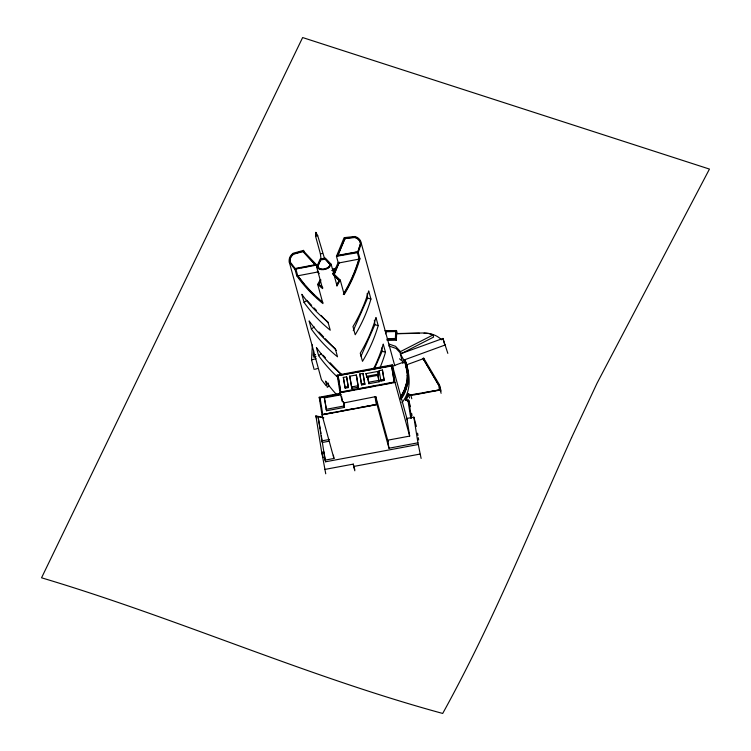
<?xml version="1.0" encoding="UTF-8"?>
<svg xmlns="http://www.w3.org/2000/svg" width="751" height="751" viewBox="0 0 751 751"><rect width="100%" height="100%" fill="white"/><g stroke="black" fill="none" stroke-linecap="round" stroke-linejoin="round"><path stroke-width="1.13" d="M407.605 375.838L407.342 382.616L407.22 374.777L407.586 376.11L408.328 376.082L408.084 382.588L407.962 374.749L408.328 376.082M407.342 371.632L407.277 373.425L408.018 373.397L408.384 374.768L405.559 361.569L404.742 360.208L404.085 360.546L404.46 361.916L405.118 361.578L405.925 362.94M407.652 374.787L404.855 361.841L400.302 353.89L442.959 338.438L447.831 353.364M408.018 373.397L408.084 371.529M314.153 369.501L311.543 359.945L312.35 344.85M315.993 356.641L313.899 357.241L313.317 355.101L313.561 350.445M385.535 333.491L385.648 331.407L395.693 331.191L395.514 336.758M385.629 333.848L385.648 331.407M387.582 339.011L395.401 338.842L395.693 331.191M387.075 340.4L396.303 340.194L396.472 330.515L384.944 330.769M396.303 340.194L396.659 333.557L423.217 332.984L429.056 333.547L433.008 334.955L433.59 337.096L401.034 353.749L396.134 348.464L388.671 345.882M321.006 258.879L320.405 253.876L315.523 236.021L315.852 232.388L317.692 235.607L324.441 258.222M406.751 382.456L404.686 388.83L405.399 388.971L405.756 390.304L407.831 383.93L407.464 382.597L406.751 382.456L407.117 383.789L405.052 390.163M405.399 388.971L407.464 382.597M403.249 393.824L402.611 393.533L404.263 390.116L404.629 391.449L402.977 394.866L403.616 395.157L405.343 391.59L404.977 390.257L403.249 393.824L403.616 395.157M345.075 238.565L354.772 237.523A9.021 7.839 -15.3 0 1 360.593 243.69L357.833 252.092L360.489 243.333A9.021 7.839 -15.3 0 0 354.669 237.166L344.981 238.208L337.706 255.753L347.6 253.876M343.282 294.27L344.211 294.533A173.012 150.284 -15.3 0 0 359.926 258.823L358.218 252.58L361.269 243.286A9.894 8.599 -15.3 0 0 354.857 236.49L344.127 237.645L336.448 256.288L338.157 262.531L333.05 274.134M320.33 279.588L317.701 284.376L322.564 288.6L316.659 266.999L320.161 259.039L325.296 258.062L331.125 264.239L337.03 285.84L340.25 280.076L333.172 273.289M321.757 269.346A9.021 7.839 -15.3 0 1 319.663 268.933L317.523 266.802L320.686 259.602L324.976 258.785L330.346 264.728L324.976 258.785M317.617 267.159L320.686 259.602M322.151 287.558L318.8 284.376L320.949 279.935M318.893 284.732L320.583 281.343M337.706 255.753L345.038 238.536M333.688 274.885L339.217 262.334L338.157 262.531M333.838 275.42L339.217 262.334M353.27 330.637L367.596 298.081L367.108 293.65M361.006 356.19L374.88 324.676L374.383 320.245M374.758 368.074L382.156 351.271L381.79 347.948M405.456 399.851L408.103 401.025L405.456 399.851L408.272 393.946L411.013 394.829L439.476 389.891L430.398 391.581M405.549 400.208L408.272 393.946M441.109 393.299L440.217 390.041L410.91 395.505L408.657 394.782L406.422 399.448L408.685 400.17L410.459 406.685M330.243 264.371L328.891 266.793A9.021 7.839 -15.3 0 1 319.569 268.576L317.523 266.802M329.896 265.535L328.985 267.149A9.021 7.839 -15.3 0 1 327.154 268.323M331.125 264.239L329.445 267.234A9.894 8.599 -15.3 0 1 319.184 269.196L316.659 266.999M336.626 285.662L339.227 280.48L332.693 273.833M337.161 284.695L339.227 280.48M400.565 396.716L401.794 394.81L402.433 395.101L402.789 396.434L400.95 399.288M400.583 397.964L402.433 395.101M400.931 398.049L402.16 396.134L401.794 394.81M401.992 402.611C412.055 390.21 410.159 373.576 404.629 359.795L405.437 361.156A47.163 40.967 -15.3 0 1 400.987 397.354M295.368 269.008L295.575 268.426L315.345 264.652L313.242 265.432M317.701 284.376L322.958 303.601A173.012 150.284 -15.3 0 1 296.805 275.87L295.087 269.628L295.875 269.036L316.725 265.056L317.288 267.14M296.805 275.87L297.584 275.279A168.928 146.736 -15.3 0 0 322.846 302.277M304.08 302.465L301.846 294.317A173.012 150.284 -15.3 0 0 327.999 322.038L330.233 330.196A173.012 150.284 -15.3 0 1 304.08 302.465L306.896 300.334L311.656 305.366M311.355 329.069L309.121 320.912A173.012 150.284 -15.3 0 0 335.284 348.642L337.509 356.791A173.012 150.284 -15.3 0 1 311.355 329.069L314.171 326.929M337.518 377.086A173.012 150.284 -15.3 0 1 318.631 355.664L321.447 353.524M328.947 386.061L327.286 387.319L325.577 381.067A173.012 150.284 -15.3 0 0 336.476 394.472M401.034 353.749L400.452 351.609L433.008 334.955M441.175 339.781L442.499 339.302M403.925 360.048L445.503 344.869M392.764 366.084L404.413 361.832L405.23 363.202M423.001 358.434L438.734 385.216L423.001 358.434L423.705 358.18L439.354 384.615L441.137 391.13M406.056 365.014L423.095 358.79M313.317 355.101L315.411 354.5M311.543 359.945L316.03 358.659M315.232 369.201L317.373 368.581M304.155 252.571L303.554 250.393L293.115 253.275A9.894 8.599 -15.3 0 0 289.266 262.024L321.456 379.715L325.99 385.629M315.439 265.009L302.944 251.238L293.5 253.838A9.021 7.839 -15.3 0 0 290.008 261.789L295.274 268.651M406.235 367.267L406.967 367.032M315.523 236.021L317.692 235.607M320.405 253.876L322.583 253.453M337.612 255.396L357.739 251.735M349.797 253.453L351.994 253.031M354.19 252.618L356.387 252.195M336.448 256.288L358.218 252.58M320.79 259.959L325.07 259.142M296.767 268.576L298.964 268.154M301.16 267.741L303.357 267.318M305.554 266.896L311.045 265.854M339.358 262.869L359.147 259.095L357.298 252.308M319.053 273.664L317.373 271.505L318.433 271.299M295.875 269.036L297.734 275.814L317.513 272.04M341.348 394.726L324.348 397.899L326.554 410.741L344.512 407.389L343.414 401.522L342.456 401.701L340.015 392.773L337.208 375.125L392.229 364.864L407.446 420.494M346.446 391.29L340.747 392.351L338.044 375.631L391.59 365.643L394.294 382.362L391.59 365.643M338.044 375.631L391.693 366M359.748 373.989L363.024 373.378L364.892 384.343L361.616 384.953L359.748 373.989L360.048 375.059M349.741 376.204L356.284 374.984L356.678 376.411L358.387 387.159L351.844 388.38L349.741 376.204L351.844 388.38M380.917 381.086L379.133 370.628L382.428 370.008L384.221 380.466L380.917 381.086L380.626 380.015L383.921 379.396L384.221 380.466M343.348 377.443L346.587 376.842L346.878 377.913L348.417 387.591L345.178 388.192L343.348 377.443L345.178 388.192M366.113 373.623L377.913 371.416L378.204 372.487L378.635 375.19L366.835 377.396L366.113 373.623L366.835 377.396M366.544 376.326L378.344 374.12L378.635 375.19M368.469 382.287L378.739 380.372L379.133 381.799L368.863 383.714L367.671 377.255L368.863 383.714M361.325 383.883L364.592 383.273L364.892 384.343M344.887 387.122L348.126 386.521L348.417 387.591M351.449 386.953L357.992 385.732L358.387 387.159M340.644 391.994L394.2 382.006M348.717 390.867L354.416 389.807M356.697 389.384L366.948 387.469M369.229 387.037L374.927 385.976M380.626 384.916L382.897 384.493M385.179 384.071L390.877 383.001M340.015 392.773L395.035 382.512L409.689 436.096L387.685 440.199L388.962 448.216L417.941 442.818L421.114 458.429M321.325 435.768L325.136 460.119L333.942 458.485L322.019 414.899L319.213 397.251L340.119 393.355M388.136 441.851L375.763 396.612L375.031 396.753L376.298 404.489L322.752 414.477L320.048 397.758L340.203 393.993M340.297 394.35L320.048 397.758M343.808 402.949L375.031 396.753M326.169 409.314L344.118 405.962L344.512 407.389M414.514 394.547L420.194 393.486M422.456 393.064L428.136 392.013M323.888 414.261L334.139 412.355M336.42 411.923L338.701 411.501M340.982 411.079L346.671 410.018M348.952 409.586L354.65 408.525M360.349 407.464L362.63 407.042M364.902 406.61L375.162 404.705M322.019 414.899L377.04 404.639L388.962 448.216M416.401 426.437L413.857 417.143L406.882 418.448L409.689 436.096M323.146 417.612L318.002 416.42L321.897 440.865L329.595 439.429M328.938 441.241L322.329 442.47L321.897 440.865M323.775 417.847A159.578 138.616 -15.3 0 1 315.899 415.866L321.681 452.243L323.888 451.839L325.596 461.781L418.391 444.47M324.188 452.956L321.991 453.36L325.737 473.806M324.554 469.478L353.28 464.118L354.763 469.535M353.28 464.118L353.655 466.455L419.922 454.092M406.976 381.283L407.718 381.255M385.742 331.764L395.786 331.548M419.405 333.247L397.345 333.726L396.472 330.515M387.488 338.654L395.298 338.485M386.784 339.33L396.012 339.123M407.117 383.789L407.831 383.93M404.629 391.449L405.343 391.59M359.926 258.823L359.006 258.551A168.928 146.736 -15.3 0 1 343.827 293.359M333.566 275.007L339.321 280.836M367.596 298.081L370.928 299.048A173.012 150.284 -15.3 0 1 355.214 334.758L352.979 326.601A173.012 150.284 -15.3 0 0 368.703 290.89L370.928 299.048M374.88 324.676L378.204 325.643A173.012 150.284 -15.3 0 1 362.489 361.353L360.255 353.205A173.012 150.284 -15.3 0 0 375.979 317.495L378.204 325.643M382.156 351.271L385.479 352.238A173.012 150.284 -15.3 0 1 379.978 367.793M408.375 394.303L411.013 394.829M389.149 344.108L395.542 346.324L400.452 351.609M402.16 396.134L402.789 396.434M318.8 284.376L322.874 287.915M399.551 358.79L401.156 360.302M336.523 285.305L337.03 285.84M316.725 265.056L303.695 251.256L303.554 250.393M315.345 264.652L302.991 251.566L293.603 254.195A9.021 7.839 -15.3 0 0 290.102 262.146M317.373 271.505L318.903 273.129M314.031 307.891L316.406 310.407M321.165 315.448L328.3 323.014M318.931 331.97L323.681 337.011M325.267 338.692L336.364 350.454M323.033 355.204L325.408 357.72M330.168 362.761L341.264 374.524M289.266 262.024L295.087 269.628M442.959 338.438L444.414 343.751M423.705 358.18L424.221 360.058M400.302 353.89L402.921 363.446M410.91 395.505L411.801 398.762M408.657 394.782L409.548 398.039M361.269 243.286L394.763 365.737M385.479 352.238L383.254 344.089A173.012 150.284 -15.3 0 1 373.407 369.116M379.133 370.628L379.424 371.698M340.25 280.076L344.211 294.533M315.852 232.388L316.772 235.758M337.208 375.125L338.448 379.649M353.655 466.455L354.838 470.793M328.093 382.935L328.656 385.019M318.631 355.664L316.396 347.516A173.012 150.284 -15.3 0 0 341.724 374.552M324.348 397.899L324.742 399.325M319.213 397.251L320.424 401.672M318.002 416.42L320.236 428.887M315.899 415.866L316.434 417.828M325.136 460.119L325.596 461.781M321.681 452.243L323.174 457.697M344.981 238.208L345.131 238.893M302.944 251.238L303.094 251.923M439.354 384.615L440.217 390.041M438.64 384.859L439.476 389.891M417.584 433.158L417.95 435.439M418.307 437.711L418.673 439.992M413.857 417.143L417.941 442.818M411.651 413.388L412.008 415.632M408.685 400.17L411.539 418.129M408 400.668L410.806 418.298M392.229 364.864L395.035 382.512M382.428 370.008L383.921 379.396M377.913 371.416L378.344 374.12M379.133 381.799L377.941 375.34L378.739 380.372M375.763 396.612L377.04 404.639M363.024 373.378L364.592 383.273M360.217 376.157L361.616 384.953M356.284 374.984L357.992 385.732M346.587 376.842L348.126 386.521M343.414 401.522L344.118 405.962M341.667 396.716L342.456 401.701M338.138 375.988L340.747 392.351M324.92 400.471L326.554 410.741M333.416 455.172L333.942 458.485M320.602 431.187L320.968 433.477M359.147 259.095A168.928 146.736 -15.3 0 1 355.936 268.877M355.542 269.938A168.928 146.736 -15.3 0 1 348.586 285.577M348.107 286.516A168.928 146.736 -15.3 0 1 344.512 292.984M319.494 299.846A168.928 146.736 -15.3 0 1 316.941 297.556M314.472 295.246A168.928 146.736 -15.3 0 1 306.014 286.356M303.864 283.822A168.928 146.736 -15.3 0 1 297.734 275.814M332.533 268.933A173.012 150.284 -15.3 0 1 335.875 268.351M424.052 333.153A24.407 21.197 -15.3 0 1 440.94 339.18M407.324 383.207A46.402 40.31 -15.3 0 1 400.846 398.828M404.742 361.419A46.402 40.31 -15.3 0 1 400.959 396.124M332.74 269.759A168.928 146.736 -15.3 0 1 335.049 269.346M331.726 270.501A168.928 146.736 -15.3 0 1 335.199 269.891M326.15 268.755A9.021 7.839 -15.3 0 1 323.953 269.29M571.595 437.589C529.943 530.112 491.867 624.55 442.696 713.45C306.352 676.304 176.936 618.129 41.549 577.801L302.634 37.55L709.451 169.078L597.101 383.113L571.595 437.589M406.601 365.671L405.878 365.859L406.61 368.638L407.333 368.45L406.601 365.671"/></g></svg>
